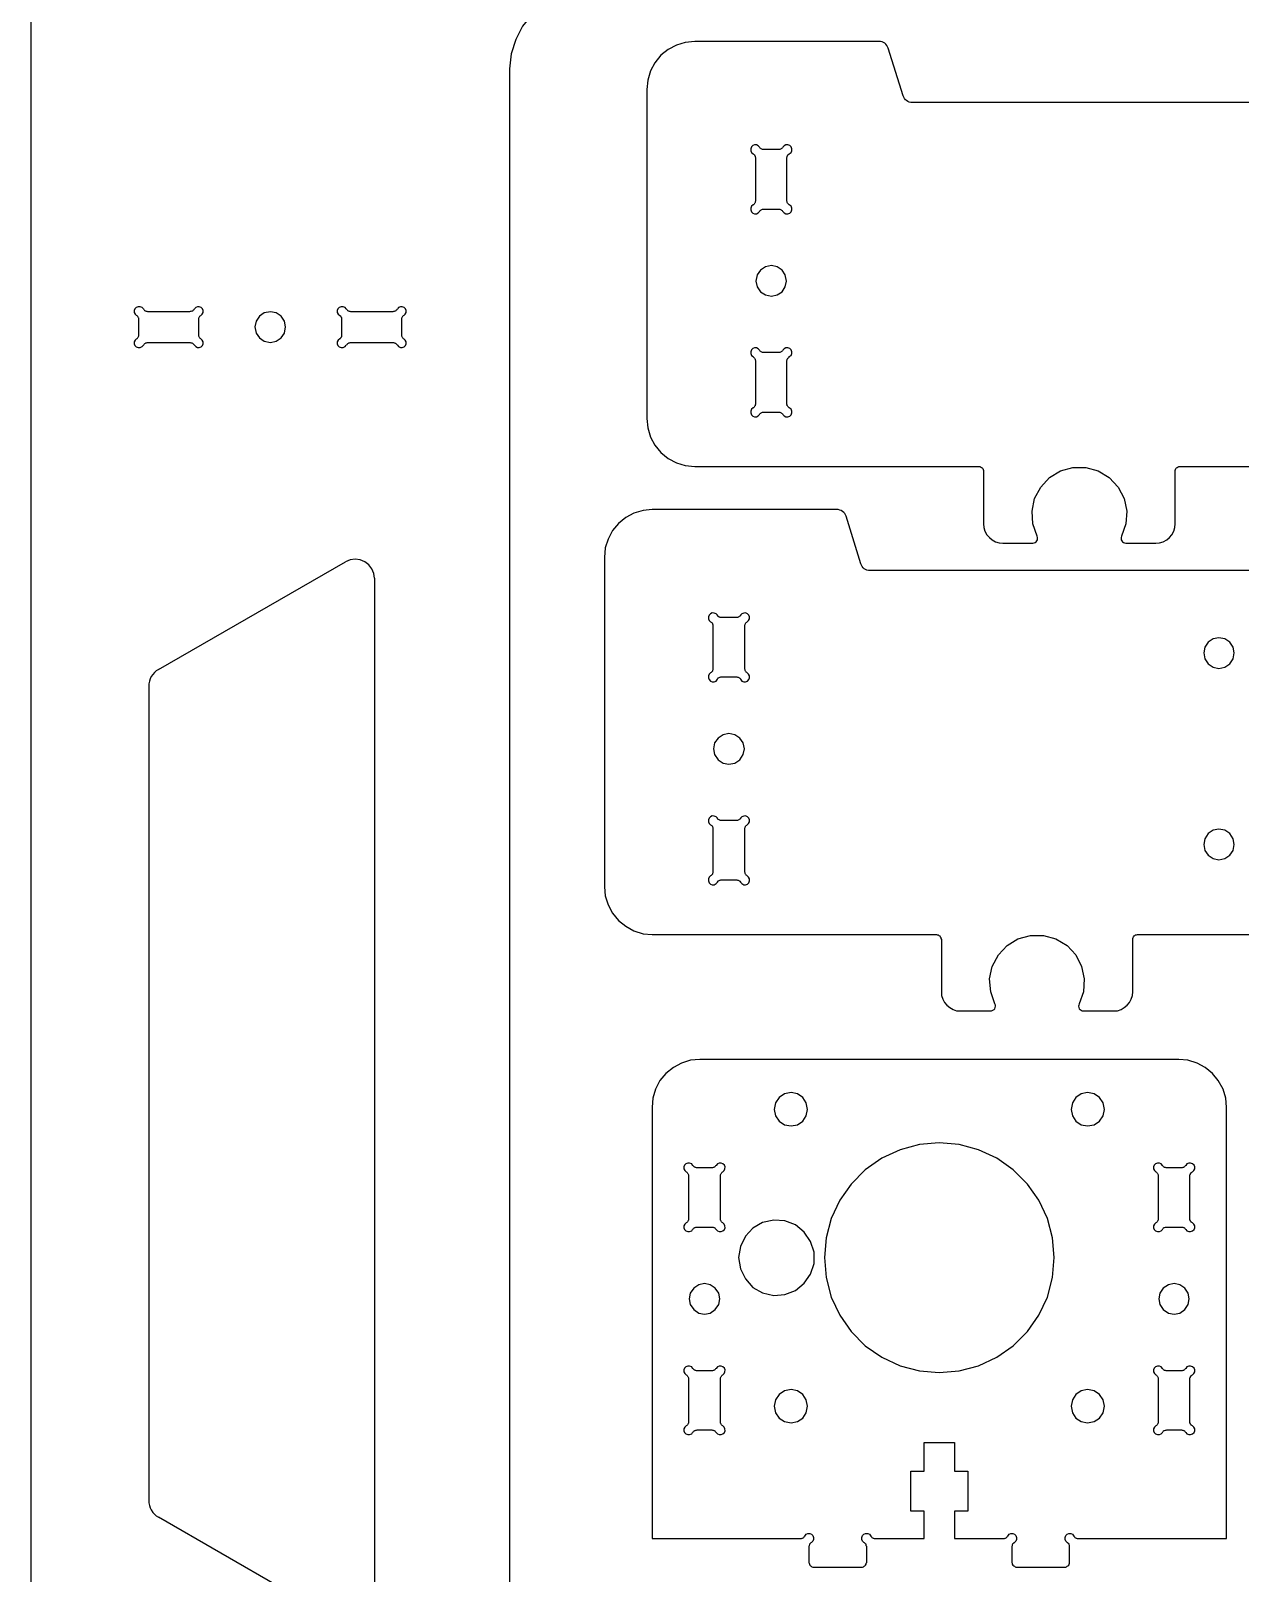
# Model space of a CAD drawing. Header units: inches. Extents: x 205 to 904, y 195 to 663.
# Drawn here: x 209.8 to 336.1, y 340.3 to 501.3 of the extents above; entities that cross this region are included whole.
import ezdxf

# ---------------------------------------------------------------- set-up
doc = ezdxf.new("R2010")
doc.units = ezdxf.units.IN
doc.header["$MEASUREMENT"] = 0
doc.layers.add('Capa 1', color=7, linetype='Continuous')

msp = doc.modelspace()

# ---------------------------------------------------------------- linework, layer by layer
at = {"layer": 'Capa 1', "color": 7, "lineweight": 25, "true_color": 0xffffff}
for points in [[(209.83, 523.7), (209.83, 257)], [(267.83, 505.35), (266.28, 505.21), (264.76, 504.75), (263.38, 504.01), (262.18, 503.03), (261.16, 501.79), (260.46, 500.42), (260, 498.93), (259.82, 497.35)], [(279.15, 500.2), (278.17, 500.1), (277.25, 499.82), (276.37, 499.36), (275.63, 498.76), (274.99, 497.98), (274.53, 497.13), (274.25, 496.18), (274.14, 495.19)], [(298.41, 500.2), (279.15, 500.2)], [(299.37, 499.5), (299.3, 499.64), (299.23, 499.78), (299.12, 499.92), (299.01, 500.03), (298.87, 500.1), (298.73, 500.17), (298.56, 500.2), (298.41, 500.2)], [(300.92, 494.52), (299.37, 499.5)], [(259.82, 497.35), (259.82, 283.35)], [(274.14, 495.19), (274.14, 460.83)], [(301.87, 493.82), (301.73, 493.82), (301.55, 493.85), (301.41, 493.92), (301.27, 494.03), (301.17, 494.1), (301.06, 494.24), (300.99, 494.38), (300.92, 494.52)], [(506.77, 493.82), (301.87, 493.82)], [(285.93, 489.16), (285.79, 489.3), (285.61, 489.41), (285.4, 489.41), (285.22, 489.34), (285.08, 489.2), (285.01, 488.99), (285.01, 488.77), (285.08, 488.6), (285.26, 488.46)], [(285.26, 488.46), (285.29, 488.42), (285.36, 488.39), (285.4, 488.35), (285.43, 488.28), (285.47, 488.24), (285.47, 488.17), (285.5, 488.1), (285.5, 488.03)], [(285.5, 488.03), (285.5, 483.59)], [(286.35, 488.91), (286.31, 488.91), (286.24, 488.91), (286.17, 488.95), (286.1, 488.99), (286.07, 489.02), (286, 489.06), (285.96, 489.09), (285.93, 489.16)], [(287.94, 488.91), (286.35, 488.91)], [(288.36, 489.16), (288.33, 489.09), (288.29, 489.06), (288.22, 489.02), (288.18, 488.99), (288.11, 488.95), (288.04, 488.91), (288.01, 488.91), (287.94, 488.91)], [(289.03, 488.46), (289.21, 488.6), (289.28, 488.77), (289.28, 488.99), (289.21, 489.2), (289.07, 489.34), (288.89, 489.41), (288.68, 489.41), (288.5, 489.3), (288.36, 489.16)], [(288.78, 488.03), (288.78, 488.1), (288.82, 488.17), (288.82, 488.24), (288.85, 488.28), (288.89, 488.35), (288.96, 488.39), (289, 488.42), (289.03, 488.46)], [(288.78, 483.59), (288.78, 488.03)], [(285.5, 483.59), (285.5, 483.52), (285.47, 483.45), (285.47, 483.38), (285.43, 483.31), (285.4, 483.27), (285.36, 483.23), (285.29, 483.16), (285.26, 483.13)], [(289.03, 483.13), (289, 483.16), (288.96, 483.23), (288.89, 483.27), (288.85, 483.31), (288.82, 483.38), (288.82, 483.45), (288.78, 483.52), (288.78, 483.59)], [(285.26, 483.13), (285.08, 482.99), (285.01, 482.81), (285.01, 482.64), (285.08, 482.42), (285.22, 482.28), (285.4, 482.21), (285.61, 482.21), (285.79, 482.32), (285.93, 482.46)], [(285.93, 482.46), (285.96, 482.49), (286, 482.56), (286.07, 482.6), (286.1, 482.64), (286.17, 482.67), (286.24, 482.71), (286.31, 482.71), (286.35, 482.71)], [(286.35, 482.71), (287.94, 482.71)], [(287.94, 482.71), (288.01, 482.71), (288.04, 482.71), (288.11, 482.67), (288.18, 482.64), (288.22, 482.6), (288.29, 482.56), (288.33, 482.49), (288.36, 482.46)], [(288.36, 482.46), (288.5, 482.32), (288.68, 482.21), (288.89, 482.21), (289.07, 482.28), (289.21, 482.42), (289.28, 482.64), (289.28, 482.81), (289.21, 482.99), (289.03, 483.13)], [(288.75, 475.19), (288.61, 475.83), (288.29, 476.32), (287.76, 476.67), (287.16, 476.81), (286.53, 476.67), (286.03, 476.32), (285.68, 475.83), (285.54, 475.19), (285.68, 474.59), (286.03, 474.06), (286.53, 473.75), (287.16, 473.6), (287.76, 473.75), (288.29, 474.06), (288.61, 474.59), (288.75, 475.19)], [(221.58, 472.3), (221.44, 472.44), (221.26, 472.51), (221.05, 472.51), (220.84, 472.44), (220.7, 472.3), (220.63, 472.12), (220.63, 471.91), (220.73, 471.73), (220.87, 471.59)], [(221.58, 472.3), (221.62, 472.23), (221.65, 472.19), (221.69, 472.12), (221.76, 472.09), (221.79, 472.09), (221.86, 472.05), (221.93, 472.05), (222, 472.02)], [(222, 472.02), (226.45, 472.02)], [(226.45, 472.02), (226.52, 472.05), (226.59, 472.05), (226.66, 472.09), (226.73, 472.09), (226.77, 472.12), (226.8, 472.19), (226.87, 472.23), (226.91, 472.3)], [(227.58, 471.59), (227.72, 471.73), (227.82, 471.91), (227.82, 472.12), (227.75, 472.3), (227.61, 472.44), (227.4, 472.51), (227.22, 472.51), (227.05, 472.44), (226.91, 472.3)], [(236.43, 470.39), (236.33, 470.99), (235.97, 471.52), (235.44, 471.88), (234.84, 471.98), (234.21, 471.88), (233.72, 471.52), (233.36, 470.99), (233.22, 470.39), (233.36, 469.76), (233.72, 469.27), (234.21, 468.91), (234.84, 468.77), (235.44, 468.91), (235.97, 469.27), (236.33, 469.76), (236.43, 470.39)], [(242.75, 472.3), (242.64, 472.44), (242.43, 472.51), (242.25, 472.51), (242.04, 472.44), (241.9, 472.3), (241.83, 472.12), (241.83, 471.91), (241.93, 471.73), (242.08, 471.59)], [(242.75, 472.3), (242.82, 472.23), (242.85, 472.19), (242.89, 472.12), (242.96, 472.09), (242.99, 472.09), (243.06, 472.05), (243.13, 472.05), (243.2, 472.02)], [(243.2, 472.02), (247.65, 472.02)], [(247.65, 472.02), (247.72, 472.05), (247.79, 472.05), (247.86, 472.09), (247.9, 472.09), (247.97, 472.12), (248, 472.19), (248.07, 472.23), (248.11, 472.3)], [(248.78, 471.59), (248.92, 471.73), (249.03, 471.91), (249.03, 472.12), (248.96, 472.3), (248.81, 472.44), (248.6, 472.51), (248.43, 472.51), (248.21, 472.44), (248.11, 472.3)], [(221.12, 471.17), (221.12, 471.24), (221.12, 471.31), (221.09, 471.35), (221.05, 471.42), (221.02, 471.49), (220.98, 471.52), (220.94, 471.56), (220.87, 471.59)], [(221.12, 469.58), (221.12, 471.17)], [(227.58, 471.59), (227.54, 471.56), (227.47, 471.52), (227.44, 471.49), (227.4, 471.42), (227.37, 471.35), (227.33, 471.31), (227.33, 471.24), (227.33, 471.17)], [(227.33, 471.17), (227.33, 469.58)], [(242.32, 471.17), (242.32, 471.24), (242.32, 471.31), (242.29, 471.35), (242.25, 471.42), (242.22, 471.49), (242.18, 471.52), (242.15, 471.56), (242.08, 471.59)], [(242.32, 469.58), (242.32, 471.17)], [(248.78, 471.59), (248.71, 471.56), (248.67, 471.52), (248.64, 471.49), (248.6, 471.42), (248.57, 471.35), (248.53, 471.31), (248.53, 471.24), (248.53, 471.17)], [(248.53, 471.17), (248.53, 469.58)], [(220.87, 469.16), (220.73, 469.02), (220.63, 468.84), (220.63, 468.63), (220.7, 468.45), (220.84, 468.31), (221.05, 468.24), (221.26, 468.24), (221.44, 468.35), (221.58, 468.49)], [(220.87, 469.16), (220.94, 469.19), (220.98, 469.23), (221.02, 469.3), (221.05, 469.34), (221.09, 469.41), (221.12, 469.48), (221.12, 469.55), (221.12, 469.58)], [(222, 468.74), (221.93, 468.74), (221.86, 468.7), (221.79, 468.7), (221.76, 468.67), (221.69, 468.63), (221.65, 468.59), (221.62, 468.52), (221.58, 468.49)], [(226.45, 468.74), (222, 468.74)], [(226.91, 468.49), (226.87, 468.52), (226.8, 468.59), (226.77, 468.63), (226.73, 468.67), (226.66, 468.7), (226.59, 468.7), (226.52, 468.74), (226.45, 468.74)], [(226.91, 468.49), (227.05, 468.35), (227.22, 468.24), (227.4, 468.24), (227.61, 468.31), (227.75, 468.45), (227.82, 468.63), (227.82, 468.84), (227.72, 469.02), (227.58, 469.16)], [(227.33, 469.58), (227.33, 469.55), (227.33, 469.48), (227.37, 469.41), (227.4, 469.34), (227.44, 469.3), (227.47, 469.23), (227.54, 469.19), (227.58, 469.16)], [(242.08, 469.16), (241.93, 469.02), (241.83, 468.84), (241.83, 468.63), (241.9, 468.45), (242.04, 468.31), (242.25, 468.24), (242.43, 468.24), (242.64, 468.35), (242.75, 468.49)], [(242.08, 469.16), (242.15, 469.19), (242.18, 469.23), (242.22, 469.3), (242.25, 469.34), (242.29, 469.41), (242.32, 469.48), (242.32, 469.55), (242.32, 469.58)], [(243.2, 468.74), (243.13, 468.74), (243.06, 468.7), (242.99, 468.7), (242.96, 468.67), (242.89, 468.63), (242.85, 468.59), (242.82, 468.52), (242.75, 468.49)], [(247.65, 468.74), (243.2, 468.74)], [(248.11, 468.49), (248.07, 468.52), (248, 468.59), (247.97, 468.63), (247.9, 468.67), (247.86, 468.7), (247.79, 468.7), (247.72, 468.74), (247.65, 468.74)], [(248.11, 468.49), (248.21, 468.35), (248.43, 468.24), (248.6, 468.24), (248.81, 468.31), (248.96, 468.45), (249.03, 468.63), (249.03, 468.84), (248.92, 469.02), (248.78, 469.16)], [(248.53, 469.58), (248.53, 469.55), (248.53, 469.48), (248.57, 469.41), (248.6, 469.34), (248.64, 469.3), (248.67, 469.23), (248.71, 469.19), (248.78, 469.16)], [(285.93, 467.96), (285.79, 468.1), (285.61, 468.21), (285.4, 468.21), (285.22, 468.14), (285.08, 468), (285.01, 467.78), (285.01, 467.61), (285.08, 467.4), (285.26, 467.29)], [(285.26, 467.29), (285.29, 467.25), (285.36, 467.18), (285.4, 467.15), (285.43, 467.08), (285.47, 467.04), (285.47, 466.97), (285.5, 466.9), (285.5, 466.83)], [(286.35, 467.71), (286.31, 467.71), (286.24, 467.71), (286.17, 467.75), (286.1, 467.78), (286.07, 467.82), (286, 467.85), (285.96, 467.89), (285.93, 467.96)], [(287.94, 467.71), (286.35, 467.71)], [(288.36, 467.96), (288.33, 467.89), (288.29, 467.85), (288.22, 467.82), (288.18, 467.78), (288.11, 467.75), (288.04, 467.71), (288.01, 467.71), (287.94, 467.71)], [(289.03, 467.29), (289.21, 467.4), (289.28, 467.61), (289.28, 467.78), (289.21, 468), (289.07, 468.14), (288.89, 468.21), (288.68, 468.21), (288.5, 468.1), (288.36, 467.96)], [(288.78, 466.83), (288.78, 466.9), (288.82, 466.97), (288.82, 467.04), (288.85, 467.08), (288.89, 467.15), (288.96, 467.18), (289, 467.25), (289.03, 467.29)], [(285.5, 466.83), (285.5, 462.39)], [(288.78, 462.39), (288.78, 466.83)], [(285.5, 462.39), (285.5, 462.32), (285.47, 462.24), (285.47, 462.17), (285.43, 462.14), (285.4, 462.07), (285.36, 462.03), (285.29, 461.96), (285.26, 461.93)], [(289.03, 461.93), (289, 461.96), (288.96, 462.03), (288.89, 462.07), (288.85, 462.14), (288.82, 462.17), (288.82, 462.24), (288.78, 462.32), (288.78, 462.39)], [(274.14, 460.83), (274.25, 459.85), (274.53, 458.89), (274.99, 458.05), (275.63, 457.27), (276.37, 456.67), (277.25, 456.21), (278.17, 455.93), (279.15, 455.82)], [(285.26, 461.93), (285.08, 461.82), (285.01, 461.61), (285.01, 461.43), (285.08, 461.22), (285.22, 461.08), (285.4, 461.01), (285.61, 461.01), (285.79, 461.12), (285.93, 461.26)], [(285.93, 461.26), (285.96, 461.33), (286, 461.36), (286.07, 461.4), (286.1, 461.43), (286.17, 461.47), (286.24, 461.5), (286.31, 461.5), (286.35, 461.5)], [(286.35, 461.5), (287.94, 461.5)], [(287.94, 461.5), (288.01, 461.5), (288.04, 461.5), (288.11, 461.47), (288.18, 461.43), (288.22, 461.4), (288.29, 461.36), (288.33, 461.33), (288.36, 461.26)], [(288.36, 461.26), (288.5, 461.12), (288.68, 461.01), (288.89, 461.01), (289.07, 461.08), (289.21, 461.22), (289.28, 461.43), (289.28, 461.61), (289.21, 461.82), (289.03, 461.93)], [(279.15, 455.82), (308.82, 455.82)], [(308.82, 455.82), (308.93, 455.82), (309, 455.79), (309.1, 455.72), (309.17, 455.68), (309.25, 455.61), (309.28, 455.51), (309.32, 455.4), (309.32, 455.33)], [(329.32, 455.33), (329.32, 455.4), (329.35, 455.51), (329.39, 455.61), (329.46, 455.68), (329.53, 455.72), (329.64, 455.79), (329.71, 455.82), (329.81, 455.82)], [(329.81, 455.82), (478.83, 455.82)], [(309.32, 455.33), (309.32, 449.83)], [(314.92, 448.56), (314.47, 449.83), (314.4, 451.17), (314.64, 452.47), (315.28, 453.67), (316.19, 454.66), (317.36, 455.37), (318.63, 455.72), (320, 455.72), (321.27, 455.37), (322.44, 454.66), (323.36, 453.67), (323.99, 452.47), (324.27, 451.17), (324.17, 449.83), (323.71, 448.56)], [(329.32, 449.83), (329.32, 455.33)], [(274.71, 451.34), (273.76, 451.24), (272.8, 450.96), (271.96, 450.5), (271.18, 449.86), (270.58, 449.12), (270.12, 448.24), (269.8, 447.32), (269.73, 446.33)], [(294, 451.34), (274.71, 451.34)], [(294.96, 450.64), (294.89, 450.78), (294.82, 450.92), (294.71, 451.03), (294.57, 451.13), (294.46, 451.24), (294.29, 451.27), (294.15, 451.34), (294, 451.34)], [(296.51, 445.66), (294.96, 450.64)], [(309.32, 449.83), (309.35, 449.44), (309.46, 449.05), (309.67, 448.7), (309.92, 448.42), (310.2, 448.17), (310.55, 447.96), (310.94, 447.85), (311.33, 447.82)], [(327.31, 447.82), (327.7, 447.85), (328.08, 447.96), (328.44, 448.17), (328.72, 448.42), (328.97, 448.7), (329.18, 449.05), (329.28, 449.44), (329.32, 449.83)], [(311.33, 447.82), (314.47, 447.82)], [(314.47, 447.82), (314.61, 447.85), (314.71, 447.89), (314.82, 447.96), (314.89, 448.06), (314.96, 448.17), (314.96, 448.31), (314.96, 448.42), (314.92, 448.56)], [(323.71, 448.56), (323.67, 448.42), (323.67, 448.31), (323.67, 448.17), (323.74, 448.06), (323.81, 447.96), (323.92, 447.89), (324.03, 447.85), (324.17, 447.82)], [(324.17, 447.82), (327.31, 447.82)], [(245.71, 444.15), (245.64, 444.64), (245.43, 445.13), (245.11, 445.56), (244.69, 445.88), (244.23, 446.09), (243.7, 446.16), (243.17, 446.09), (242.68, 445.88)], [(269.73, 446.33), (269.73, 411.94)], [(223.17, 434.62), (242.68, 445.88)], [(297.46, 444.96), (297.29, 444.96), (297.14, 444.99), (297, 445.06), (296.86, 445.13), (296.76, 445.24), (296.65, 445.38), (296.58, 445.52), (296.51, 445.66)], [(502.36, 444.96), (297.46, 444.96)], [(245.71, 444.15), (245.71, 336.59)], [(281.52, 440.3), (281.38, 440.44), (281.2, 440.51), (280.99, 440.55), (280.81, 440.44), (280.67, 440.3), (280.6, 440.13), (280.6, 439.91), (280.67, 439.74), (280.81, 439.6)], [(281.94, 440.05), (281.87, 440.05), (281.8, 440.05), (281.76, 440.09), (281.69, 440.09), (281.62, 440.16), (281.59, 440.2), (281.55, 440.23), (281.52, 440.3)], [(283.49, 440.05), (281.94, 440.05)], [(283.95, 440.3), (283.92, 440.23), (283.85, 440.2), (283.81, 440.16), (283.77, 440.09), (283.7, 440.09), (283.63, 440.05), (283.56, 440.05), (283.49, 440.05)], [(284.62, 439.6), (284.76, 439.74), (284.87, 439.91), (284.87, 440.13), (284.8, 440.3), (284.66, 440.44), (284.44, 440.55), (284.27, 440.51), (284.09, 440.44), (283.95, 440.3)], [(280.81, 439.6), (280.88, 439.56), (280.92, 439.53), (280.99, 439.49), (281.02, 439.42), (281.02, 439.35), (281.06, 439.31), (281.06, 439.24), (281.06, 439.17)], [(281.06, 439.17), (281.06, 434.69)], [(284.37, 439.17), (284.37, 439.24), (284.41, 439.31), (284.41, 439.35), (284.44, 439.42), (284.48, 439.49), (284.52, 439.53), (284.59, 439.56), (284.62, 439.6)], [(284.37, 434.69), (284.37, 439.17)], [(335.49, 436.35), (335.39, 436.95), (335.03, 437.48), (334.5, 437.83), (333.9, 437.94), (333.3, 437.83), (332.78, 437.48), (332.42, 436.95), (332.32, 436.35), (332.42, 435.72), (332.78, 435.22), (333.3, 434.87), (333.9, 434.73), (334.5, 434.87), (335.03, 435.22), (335.39, 435.72), (335.49, 436.35)], [(223.17, 434.62), (222.92, 434.48), (222.74, 434.3), (222.57, 434.09), (222.39, 433.88), (222.29, 433.63), (222.21, 433.39), (222.14, 433.14), (222.14, 432.86)], [(280.81, 434.27), (280.67, 434.13), (280.6, 433.95), (280.6, 433.74), (280.67, 433.56), (280.81, 433.42), (280.99, 433.35), (281.2, 433.35), (281.38, 433.42), (281.52, 433.6)], [(281.06, 434.69), (281.06, 434.66), (281.06, 434.59), (281.02, 434.52), (281.02, 434.45), (280.99, 434.41), (280.92, 434.34), (280.88, 434.3), (280.81, 434.27)], [(281.52, 433.6), (281.55, 433.63), (281.59, 433.7), (281.62, 433.74), (281.69, 433.78), (281.76, 433.81), (281.8, 433.81), (281.87, 433.85), (281.94, 433.85)], [(281.94, 433.85), (283.49, 433.85)], [(283.49, 433.85), (283.56, 433.85), (283.63, 433.81), (283.7, 433.81), (283.77, 433.78), (283.81, 433.74), (283.85, 433.7), (283.92, 433.63), (283.95, 433.6)], [(283.95, 433.6), (284.09, 433.42), (284.27, 433.35), (284.44, 433.35), (284.66, 433.42), (284.8, 433.56), (284.87, 433.74), (284.87, 433.95), (284.76, 434.13), (284.62, 434.27)], [(284.62, 434.27), (284.59, 434.3), (284.52, 434.34), (284.48, 434.41), (284.44, 434.45), (284.41, 434.52), (284.41, 434.59), (284.37, 434.66), (284.37, 434.69)], [(222.14, 432.86), (222.14, 347.84)], [(284.34, 426.33), (284.2, 426.97), (283.85, 427.46), (283.35, 427.81), (282.72, 427.95), (282.12, 427.81), (281.59, 427.46), (281.23, 426.97), (281.13, 426.33), (281.23, 425.73), (281.59, 425.2), (282.12, 424.85), (282.72, 424.74), (283.35, 424.85), (283.85, 425.2), (284.2, 425.73), (284.34, 426.33)], [(281.52, 419.1), (281.38, 419.24), (281.2, 419.31), (280.99, 419.35), (280.81, 419.24), (280.67, 419.1), (280.6, 418.92), (280.6, 418.71), (280.67, 418.54), (280.81, 418.39)], [(281.94, 418.85), (281.87, 418.85), (281.8, 418.85), (281.76, 418.89), (281.69, 418.92), (281.62, 418.96), (281.59, 418.99), (281.55, 419.03), (281.52, 419.1)], [(283.49, 418.85), (281.94, 418.85)], [(283.95, 419.1), (283.92, 419.03), (283.85, 418.99), (283.81, 418.96), (283.77, 418.92), (283.7, 418.89), (283.63, 418.85), (283.56, 418.85), (283.49, 418.85)], [(284.62, 418.39), (284.76, 418.54), (284.87, 418.71), (284.87, 418.92), (284.8, 419.1), (284.66, 419.24), (284.44, 419.35), (284.27, 419.31), (284.09, 419.24), (283.95, 419.1)], [(280.81, 418.39), (280.88, 418.36), (280.92, 418.32), (280.99, 418.29), (281.02, 418.22), (281.02, 418.18), (281.06, 418.11), (281.06, 418.04), (281.06, 417.97)], [(281.06, 417.97), (281.06, 413.49)], [(284.37, 417.97), (284.37, 418.04), (284.41, 418.11), (284.41, 418.18), (284.44, 418.22), (284.48, 418.29), (284.52, 418.32), (284.59, 418.36), (284.62, 418.39)], [(284.37, 413.49), (284.37, 417.97)], [(335.49, 416.35), (335.39, 416.95), (335.03, 417.48), (334.5, 417.83), (333.9, 417.94), (333.3, 417.83), (332.78, 417.48), (332.42, 416.95), (332.32, 416.35), (332.42, 415.71), (332.78, 415.22), (333.3, 414.87), (333.9, 414.73), (334.5, 414.87), (335.03, 415.22), (335.39, 415.71), (335.49, 416.35)], [(280.81, 413.07), (280.67, 412.93), (280.6, 412.75), (280.6, 412.54), (280.67, 412.36), (280.81, 412.22), (280.99, 412.15), (281.2, 412.15), (281.38, 412.26), (281.52, 412.4)], [(281.06, 413.49), (281.06, 413.46), (281.06, 413.38), (281.02, 413.31), (281.02, 413.24), (280.99, 413.21), (280.92, 413.14), (280.88, 413.1), (280.81, 413.07)], [(281.52, 412.4), (281.55, 412.43), (281.59, 412.5), (281.62, 412.54), (281.69, 412.57), (281.76, 412.61), (281.8, 412.61), (281.87, 412.64), (281.94, 412.64)], [(281.94, 412.64), (283.49, 412.64)], [(283.49, 412.64), (283.56, 412.64), (283.63, 412.61), (283.7, 412.61), (283.77, 412.57), (283.81, 412.54), (283.85, 412.5), (283.92, 412.43), (283.95, 412.4)], [(283.95, 412.4), (284.09, 412.26), (284.27, 412.15), (284.44, 412.15), (284.66, 412.22), (284.8, 412.36), (284.87, 412.54), (284.87, 412.75), (284.76, 412.93), (284.62, 413.07)], [(284.62, 413.07), (284.59, 413.1), (284.52, 413.14), (284.48, 413.21), (284.44, 413.24), (284.41, 413.31), (284.41, 413.38), (284.37, 413.46), (284.37, 413.49)], [(269.73, 411.94), (269.8, 410.99), (270.12, 410.03), (270.58, 409.19), (271.18, 408.41), (271.96, 407.81), (272.8, 407.32), (273.76, 407.03), (274.71, 406.96)], [(274.71, 406.96), (304.41, 406.96)], [(304.41, 406.96), (304.48, 406.93), (304.59, 406.93), (304.66, 406.86), (304.76, 406.82), (304.8, 406.72), (304.87, 406.65), (304.87, 406.54), (304.91, 406.44)], [(304.91, 406.44), (304.91, 400.97)], [(310.48, 399.7), (310.06, 400.97), (309.95, 402.31), (310.23, 403.61), (310.87, 404.81), (311.78, 405.8), (312.91, 406.51), (314.22, 406.86), (315.56, 406.86), (316.87, 406.51), (318.03, 405.8), (318.95, 404.81), (319.55, 403.61), (319.83, 402.31), (319.76, 400.97), (319.3, 399.7)], [(324.91, 406.44), (324.91, 406.54), (324.94, 406.65), (324.98, 406.72), (325.05, 406.82), (325.12, 406.86), (325.19, 406.93), (325.3, 406.93), (325.4, 406.96)], [(324.91, 400.97), (324.91, 406.44)], [(325.4, 406.96), (474.42, 406.96)], [(304.91, 400.97), (304.94, 400.58), (305.05, 400.19), (305.22, 399.84), (305.47, 399.56), (305.79, 399.31), (306.14, 399.1), (306.49, 398.99), (306.88, 398.96)], [(310.06, 398.96), (310.16, 398.96), (310.3, 399.03), (310.41, 399.1), (310.48, 399.2), (310.52, 399.31), (310.55, 399.45), (310.55, 399.56), (310.48, 399.7)], [(319.3, 399.7), (319.26, 399.56), (319.23, 399.45), (319.26, 399.31), (319.3, 399.2), (319.4, 399.1), (319.51, 399.03), (319.62, 398.96), (319.76, 398.96)], [(322.9, 398.96), (323.29, 398.99), (323.67, 399.1), (323.99, 399.31), (324.31, 399.56), (324.56, 399.84), (324.73, 400.19), (324.87, 400.58), (324.91, 400.97)], [(306.88, 398.96), (310.06, 398.96)], [(319.76, 398.96), (322.9, 398.96)], [(279.68, 393.91), (278.73, 393.81), (277.78, 393.52), (276.93, 393.07), (276.15, 392.43), (275.52, 391.69), (275.06, 390.81), (274.78, 389.85), (274.71, 388.9)], [(329.71, 393.91), (279.68, 393.91)], [(334.68, 388.9), (334.61, 389.85), (334.33, 390.81), (333.83, 391.69), (333.23, 392.43), (332.46, 393.07), (331.61, 393.52), (330.66, 393.81), (329.71, 393.91)], [(287.44, 388.69), (287.58, 388.02), (287.97, 387.46), (288.54, 387.07), (289.21, 386.96), (289.88, 387.07), (290.44, 387.46), (290.79, 388.02), (290.94, 388.69), (290.79, 389.36), (290.44, 389.93), (289.88, 390.31), (289.21, 390.45), (288.54, 390.31), (287.97, 389.93), (287.58, 389.36), (287.44, 388.69)], [(318.45, 388.69), (318.59, 388.02), (318.95, 387.46), (319.51, 387.07), (320.18, 386.96), (320.85, 387.07), (321.42, 387.46), (321.8, 388.02), (321.95, 388.69), (321.8, 389.36), (321.42, 389.93), (320.85, 390.31), (320.18, 390.45), (319.51, 390.31), (318.95, 389.93), (318.59, 389.36), (318.45, 388.69)], [(274.71, 388.9), (274.71, 343.89)], [(334.68, 343.89), (334.68, 388.9)], [(292.7, 373.2), (292.88, 371.12), (293.41, 369.08), (294.29, 367.21), (295.49, 365.48), (296.97, 364), (298.7, 362.8), (300.6, 361.91), (302.61, 361.39), (304.69, 361.21), (306.78, 361.39), (308.79, 361.91), (310.69, 362.8), (312.42, 364), (313.9, 365.48), (315.1, 367.21), (315.98, 369.08), (316.51, 371.12), (316.69, 373.2), (316.51, 375.28), (315.98, 377.3), (315.1, 379.2), (313.9, 380.89), (312.42, 382.38), (310.69, 383.58), (308.79, 384.46), (306.78, 385.02), (304.69, 385.2), (302.61, 385.02), (300.6, 384.46), (298.7, 383.58), (296.97, 382.38), (295.49, 380.89), (294.29, 379.2), (293.41, 377.3), (292.88, 375.28), (292.7, 373.2)], [(278.94, 382.83), (278.84, 383.01), (278.62, 383.08), (278.45, 383.08), (278.24, 383.01), (278.09, 382.87), (278.02, 382.69), (278.02, 382.48), (278.13, 382.31), (278.27, 382.16)], [(278.27, 382.16), (278.34, 382.13), (278.38, 382.09), (278.41, 382.02), (278.45, 381.99), (278.48, 381.92), (278.52, 381.85), (278.52, 381.81), (278.52, 381.74)], [(278.52, 381.74), (278.52, 377.26)], [(279.4, 382.59), (279.33, 382.59), (279.26, 382.62), (279.19, 382.62), (279.15, 382.66), (279.08, 382.69), (279.05, 382.73), (278.98, 382.8), (278.94, 382.83)], [(280.95, 382.59), (279.4, 382.59)], [(281.38, 382.83), (281.34, 382.8), (281.3, 382.73), (281.27, 382.69), (281.2, 382.66), (281.16, 382.62), (281.09, 382.62), (281.02, 382.59), (280.95, 382.59)], [(282.08, 382.16), (282.22, 382.31), (282.29, 382.48), (282.33, 382.69), (282.26, 382.87), (282.08, 383.01), (281.9, 383.08), (281.69, 383.08), (281.52, 383.01), (281.38, 382.83)], [(281.83, 381.74), (281.83, 381.81), (281.83, 381.85), (281.87, 381.92), (281.9, 381.99), (281.94, 382.02), (281.98, 382.09), (282.01, 382.13), (282.08, 382.16)], [(281.83, 377.26), (281.83, 381.74)], [(328.01, 382.83), (327.87, 383.01), (327.7, 383.08), (327.48, 383.08), (327.27, 383.01), (327.13, 382.87), (327.06, 382.69), (327.06, 382.48), (327.17, 382.31), (327.31, 382.16)], [(327.31, 382.16), (327.38, 382.13), (327.41, 382.09), (327.45, 382.02), (327.48, 381.99), (327.52, 381.92), (327.55, 381.85), (327.55, 381.81), (327.55, 381.74)], [(327.55, 381.74), (327.55, 377.26)], [(328.44, 382.59), (328.37, 382.59), (328.3, 382.62), (328.22, 382.62), (328.19, 382.66), (328.12, 382.69), (328.08, 382.73), (328.05, 382.8), (328.01, 382.83)], [(329.99, 382.59), (328.44, 382.59)], [(330.45, 382.83), (330.38, 382.8), (330.34, 382.73), (330.31, 382.69), (330.24, 382.66), (330.2, 382.62), (330.13, 382.62), (330.06, 382.59), (329.99, 382.59)], [(331.12, 382.16), (331.26, 382.31), (331.36, 382.48), (331.36, 382.69), (331.29, 382.87), (331.15, 383.01), (330.94, 383.08), (330.76, 383.08), (330.55, 383.01), (330.45, 382.83)], [(330.87, 381.74), (330.87, 381.81), (330.87, 381.85), (330.91, 381.92), (330.94, 381.99), (330.98, 382.02), (331.01, 382.09), (331.05, 382.13), (331.12, 382.16)], [(330.87, 377.26), (330.87, 381.74)], [(278.52, 377.26), (278.52, 377.19), (278.52, 377.12), (278.48, 377.08), (278.45, 377.01), (278.41, 376.94), (278.38, 376.91), (278.34, 376.87), (278.27, 376.84)], [(282.08, 376.84), (282.01, 376.87), (281.98, 376.91), (281.94, 376.94), (281.9, 377.01), (281.87, 377.08), (281.83, 377.12), (281.83, 377.19), (281.83, 377.26)], [(283.74, 373.2), (283.92, 372.04), (284.44, 370.98), (285.22, 370.1), (286.24, 369.53), (287.41, 369.25), (288.57, 369.36), (289.67, 369.78), (290.58, 370.52), (291.25, 371.47), (291.61, 372.6), (291.61, 373.77), (291.25, 374.9), (290.58, 375.88), (289.67, 376.63), (288.57, 377.05), (287.41, 377.12), (286.24, 376.87), (285.22, 376.27), (284.44, 375.43), (283.92, 374.37), (283.74, 373.2)], [(327.55, 377.26), (327.55, 377.19), (327.55, 377.12), (327.52, 377.08), (327.48, 377.01), (327.45, 376.94), (327.41, 376.91), (327.38, 376.87), (327.31, 376.84)], [(331.12, 376.84), (331.05, 376.87), (331.01, 376.91), (330.98, 376.94), (330.94, 377.01), (330.91, 377.08), (330.87, 377.12), (330.87, 377.19), (330.87, 377.26)], [(278.27, 376.84), (278.13, 376.7), (278.02, 376.52), (278.02, 376.31), (278.09, 376.13), (278.24, 375.99), (278.45, 375.92), (278.62, 375.92), (278.84, 375.99), (278.94, 376.13)], [(278.94, 376.13), (278.98, 376.2), (279.05, 376.24), (279.08, 376.31), (279.15, 376.34), (279.19, 376.34), (279.26, 376.38), (279.33, 376.38), (279.4, 376.38)], [(279.4, 376.38), (280.95, 376.38)], [(280.95, 376.38), (281.02, 376.38), (281.09, 376.38), (281.16, 376.34), (281.2, 376.34), (281.27, 376.31), (281.3, 376.24), (281.34, 376.2), (281.38, 376.13)], [(281.38, 376.13), (281.52, 375.99), (281.69, 375.92), (281.9, 375.92), (282.08, 375.99), (282.26, 376.13), (282.33, 376.31), (282.29, 376.52), (282.22, 376.7), (282.08, 376.84)], [(327.31, 376.84), (327.17, 376.7), (327.06, 376.52), (327.06, 376.31), (327.13, 376.13), (327.27, 375.99), (327.48, 375.92), (327.7, 375.92), (327.87, 375.99), (328.01, 376.13)], [(328.01, 376.13), (328.05, 376.2), (328.08, 376.24), (328.12, 376.31), (328.19, 376.34), (328.22, 376.34), (328.3, 376.38), (328.37, 376.38), (328.44, 376.38)], [(328.44, 376.38), (329.99, 376.38)], [(329.99, 376.38), (330.06, 376.38), (330.13, 376.38), (330.2, 376.34), (330.24, 376.34), (330.31, 376.31), (330.34, 376.24), (330.38, 376.2), (330.45, 376.13)], [(330.45, 376.13), (330.55, 375.99), (330.76, 375.92), (330.94, 375.92), (331.15, 375.99), (331.29, 376.13), (331.36, 376.31), (331.36, 376.52), (331.26, 376.7), (331.12, 376.84)], [(278.59, 368.9), (278.69, 368.3), (279.05, 367.77), (279.58, 367.42), (280.18, 367.31), (280.78, 367.42), (281.3, 367.77), (281.66, 368.3), (281.76, 368.9), (281.66, 369.5), (281.3, 370.03), (280.78, 370.38), (280.18, 370.49), (279.58, 370.38), (279.05, 370.03), (278.69, 369.5), (278.59, 368.9)], [(327.62, 368.9), (327.73, 368.3), (328.08, 367.77), (328.61, 367.42), (329.21, 367.31), (329.81, 367.42), (330.34, 367.77), (330.69, 368.3), (330.8, 368.9), (330.69, 369.5), (330.34, 370.03), (329.81, 370.38), (329.21, 370.49), (328.61, 370.38), (328.08, 370.03), (327.73, 369.5), (327.62, 368.9)], [(278.94, 361.63), (278.84, 361.81), (278.62, 361.88), (278.45, 361.88), (278.24, 361.81), (278.09, 361.67), (278.02, 361.49), (278.02, 361.28), (278.13, 361.1), (278.27, 360.96)], [(278.27, 360.96), (278.34, 360.93), (278.38, 360.89), (278.41, 360.82), (278.45, 360.79), (278.48, 360.72), (278.52, 360.64), (278.52, 360.61), (278.52, 360.54)], [(279.4, 361.39), (279.33, 361.39), (279.26, 361.42), (279.19, 361.42), (279.15, 361.46), (279.08, 361.49), (279.05, 361.53), (278.98, 361.6), (278.94, 361.63)], [(280.95, 361.39), (279.4, 361.39)], [(281.38, 361.63), (281.34, 361.6), (281.3, 361.53), (281.27, 361.49), (281.2, 361.46), (281.16, 361.42), (281.09, 361.42), (281.02, 361.39), (280.95, 361.39)], [(282.08, 360.96), (282.22, 361.1), (282.29, 361.28), (282.33, 361.49), (282.26, 361.67), (282.08, 361.81), (281.9, 361.88), (281.69, 361.88), (281.52, 361.81), (281.38, 361.63)], [(281.83, 360.54), (281.83, 360.61), (281.83, 360.64), (281.87, 360.72), (281.9, 360.79), (281.94, 360.82), (281.98, 360.89), (282.01, 360.93), (282.08, 360.96)], [(328.01, 361.63), (327.87, 361.81), (327.7, 361.88), (327.48, 361.88), (327.27, 361.81), (327.13, 361.67), (327.06, 361.49), (327.06, 361.28), (327.17, 361.1), (327.31, 360.96)], [(327.31, 360.96), (327.38, 360.93), (327.41, 360.89), (327.45, 360.82), (327.48, 360.79), (327.52, 360.72), (327.55, 360.64), (327.55, 360.61), (327.55, 360.54)], [(328.44, 361.39), (328.37, 361.39), (328.3, 361.42), (328.22, 361.42), (328.19, 361.46), (328.12, 361.49), (328.08, 361.53), (328.05, 361.6), (328.01, 361.63)], [(329.99, 361.39), (328.44, 361.39)], [(330.45, 361.63), (330.38, 361.6), (330.34, 361.53), (330.31, 361.49), (330.24, 361.46), (330.2, 361.42), (330.13, 361.42), (330.06, 361.39), (329.99, 361.39)], [(331.12, 360.96), (331.26, 361.1), (331.36, 361.28), (331.36, 361.49), (331.29, 361.67), (331.15, 361.81), (330.94, 361.88), (330.76, 361.88), (330.55, 361.81), (330.45, 361.63)], [(330.87, 360.54), (330.87, 360.61), (330.87, 360.64), (330.91, 360.72), (330.94, 360.79), (330.98, 360.82), (331.01, 360.89), (331.05, 360.93), (331.12, 360.96)], [(278.52, 360.54), (278.52, 356.06)], [(281.83, 356.06), (281.83, 360.54)], [(287.44, 357.68), (287.58, 357.01), (287.97, 356.45), (288.54, 356.09), (289.21, 355.95), (289.88, 356.09), (290.44, 356.45), (290.79, 357.01), (290.94, 357.68), (290.79, 358.35), (290.44, 358.92), (289.88, 359.3), (289.21, 359.45), (288.54, 359.3), (287.97, 358.92), (287.58, 358.35), (287.44, 357.68)], [(318.45, 357.68), (318.59, 357.01), (318.95, 356.45), (319.51, 356.09), (320.18, 355.95), (320.85, 356.09), (321.42, 356.45), (321.8, 357.01), (321.95, 357.68), (321.8, 358.35), (321.42, 358.92), (320.85, 359.3), (320.18, 359.45), (319.51, 359.3), (318.95, 358.92), (318.59, 358.35), (318.45, 357.68)], [(327.55, 360.54), (327.55, 356.06)], [(330.87, 356.06), (330.87, 360.54)], [(278.52, 356.06), (278.52, 355.99), (278.52, 355.92), (278.48, 355.88), (278.45, 355.81), (278.41, 355.74), (278.38, 355.71), (278.34, 355.67), (278.27, 355.64)], [(282.08, 355.64), (282.01, 355.67), (281.98, 355.71), (281.94, 355.74), (281.9, 355.81), (281.87, 355.88), (281.83, 355.92), (281.83, 355.99), (281.83, 356.06)], [(327.55, 356.06), (327.55, 355.99), (327.55, 355.92), (327.52, 355.88), (327.48, 355.81), (327.45, 355.74), (327.41, 355.71), (327.38, 355.67), (327.31, 355.64)], [(331.12, 355.64), (331.05, 355.67), (331.01, 355.71), (330.98, 355.74), (330.94, 355.81), (330.91, 355.88), (330.87, 355.92), (330.87, 355.99), (330.87, 356.06)], [(278.27, 355.64), (278.13, 355.49), (278.02, 355.32), (278.02, 355.11), (278.09, 354.93), (278.24, 354.79), (278.45, 354.72), (278.62, 354.72), (278.84, 354.79), (278.94, 354.93)], [(278.94, 354.93), (278.98, 355), (279.05, 355.04), (279.08, 355.11), (279.15, 355.14), (279.19, 355.14), (279.26, 355.18), (279.33, 355.18), (279.4, 355.21)], [(279.4, 355.21), (280.95, 355.21)], [(280.95, 355.21), (281.02, 355.18), (281.09, 355.18), (281.16, 355.14), (281.2, 355.14), (281.27, 355.11), (281.3, 355.04), (281.34, 355), (281.38, 354.93)], [(281.38, 354.93), (281.52, 354.79), (281.69, 354.72), (281.9, 354.72), (282.08, 354.79), (282.26, 354.93), (282.33, 355.11), (282.29, 355.32), (282.22, 355.49), (282.08, 355.64)], [(327.31, 355.64), (327.17, 355.49), (327.06, 355.32), (327.06, 355.11), (327.13, 354.93), (327.27, 354.79), (327.48, 354.72), (327.7, 354.72), (327.87, 354.79), (328.01, 354.93)], [(328.01, 354.93), (328.05, 355), (328.08, 355.04), (328.12, 355.11), (328.19, 355.14), (328.22, 355.14), (328.3, 355.18), (328.37, 355.18), (328.44, 355.21)], [(328.44, 355.21), (329.99, 355.21)], [(329.99, 355.21), (330.06, 355.18), (330.13, 355.18), (330.2, 355.14), (330.24, 355.14), (330.31, 355.11), (330.34, 355.04), (330.38, 355), (330.45, 354.93)], [(330.45, 354.93), (330.55, 354.79), (330.76, 354.72), (330.94, 354.72), (331.15, 354.79), (331.29, 354.93), (331.36, 355.11), (331.36, 355.32), (331.26, 355.49), (331.12, 355.64)], [(303.11, 350.91), (303.11, 353.91)], [(303.11, 353.91), (306.28, 353.91)], [(306.28, 353.91), (306.28, 350.91)], [(301.73, 346.71), (301.73, 350.91)], [(301.73, 350.91), (303.11, 350.91)], [(306.28, 350.91), (307.66, 350.91)], [(307.66, 350.91), (307.66, 346.71)], [(222.14, 347.84), (222.14, 347.59), (222.21, 347.31), (222.29, 347.06), (222.39, 346.85), (222.57, 346.6), (222.74, 346.43), (222.92, 346.25), (223.17, 346.11)], [(303.11, 346.71), (301.73, 346.71)], [(303.11, 343.89), (303.11, 346.71)], [(307.66, 346.71), (306.28, 346.71)], [(306.28, 346.71), (306.28, 343.89)], [(242.68, 334.82), (223.17, 346.11)], [(274.71, 343.89), (290.23, 343.89)], [(290.23, 343.89), (290.3, 343.89), (290.37, 343.92), (290.41, 343.92), (290.48, 343.96), (290.55, 343.99), (290.58, 344.03), (290.62, 344.1), (290.65, 344.13)], [(290.65, 344.13), (290.79, 344.31), (290.97, 344.38), (291.18, 344.38), (291.36, 344.31), (291.5, 344.17), (291.57, 343.99), (291.57, 343.78), (291.5, 343.61), (291.36, 343.46)], [(291.36, 343.46), (291.29, 343.43), (291.25, 343.39), (291.18, 343.32), (291.15, 343.29), (291.15, 343.22), (291.11, 343.15), (291.11, 343.11), (291.08, 343.04)], [(296.83, 343.46), (296.69, 343.61), (296.62, 343.78), (296.62, 343.99), (296.69, 344.17), (296.83, 344.31), (297, 344.38), (297.22, 344.38), (297.39, 344.31), (297.53, 344.13)], [(297.11, 343.04), (297.07, 343.11), (297.07, 343.15), (297.04, 343.22), (297.04, 343.29), (297, 343.32), (296.93, 343.39), (296.9, 343.43), (296.83, 343.46)], [(297.53, 344.13), (297.57, 344.1), (297.6, 344.03), (297.64, 343.99), (297.71, 343.96), (297.78, 343.92), (297.82, 343.92), (297.89, 343.89), (297.96, 343.89)], [(297.96, 343.89), (303.11, 343.89)], [(306.28, 343.89), (311.43, 343.89)], [(311.43, 343.89), (311.5, 343.89), (311.57, 343.92), (311.61, 343.92), (311.68, 343.96), (311.71, 343.99), (311.78, 344.03), (311.82, 344.1), (311.86, 344.13)], [(311.86, 344.13), (312, 344.31), (312.17, 344.38), (312.38, 344.38), (312.56, 344.31), (312.7, 344.17), (312.77, 343.99), (312.77, 343.78), (312.7, 343.61), (312.53, 343.46)], [(312.53, 343.46), (312.49, 343.43), (312.46, 343.39), (312.38, 343.32), (312.35, 343.29), (312.31, 343.22), (312.31, 343.15), (312.31, 343.11), (312.28, 343.04)], [(318.03, 343.46), (317.89, 343.61), (317.82, 343.78), (317.82, 343.99), (317.89, 344.17), (318.03, 344.31), (318.21, 344.38), (318.42, 344.38), (318.59, 344.31), (318.73, 344.13)], [(318.28, 343.04), (318.28, 343.11), (318.28, 343.15), (318.24, 343.22), (318.24, 343.29), (318.21, 343.32), (318.13, 343.39), (318.1, 343.43), (318.03, 343.46)], [(318.73, 344.13), (318.77, 344.1), (318.81, 344.03), (318.84, 343.99), (318.91, 343.96), (318.98, 343.92), (319.02, 343.92), (319.09, 343.89), (319.16, 343.89)], [(319.16, 343.89), (334.68, 343.89)], [(291.08, 343.04), (291.08, 341.38)], [(297.11, 341.38), (297.11, 343.04)], [(312.28, 343.04), (312.28, 341.38)], [(318.28, 341.38), (318.28, 343.04)], [(291.08, 341.38), (291.11, 341.31), (291.15, 341.21), (291.18, 341.1), (291.25, 341.03), (291.32, 340.99), (291.39, 340.92), (291.5, 340.89), (291.61, 340.89)], [(291.61, 340.89), (296.58, 340.89)], [(296.58, 340.89), (296.69, 340.89), (296.79, 340.92), (296.86, 340.99), (296.93, 341.03), (297, 341.1), (297.04, 341.21), (297.07, 341.31), (297.11, 341.38)], [(312.28, 341.38), (312.31, 341.31), (312.31, 341.21), (312.38, 341.1), (312.46, 341.03), (312.53, 340.99), (312.6, 340.92), (312.7, 340.89), (312.81, 340.89)], [(312.81, 340.89), (317.78, 340.89)], [(317.78, 340.89), (317.89, 340.89), (317.99, 340.92), (318.06, 340.99), (318.13, 341.03), (318.21, 341.1), (318.24, 341.21), (318.28, 341.31), (318.28, 341.38)]]:
    msp.add_lwpolyline(points, dxfattribs=at)

doc.saveas('drawing.dxf')
